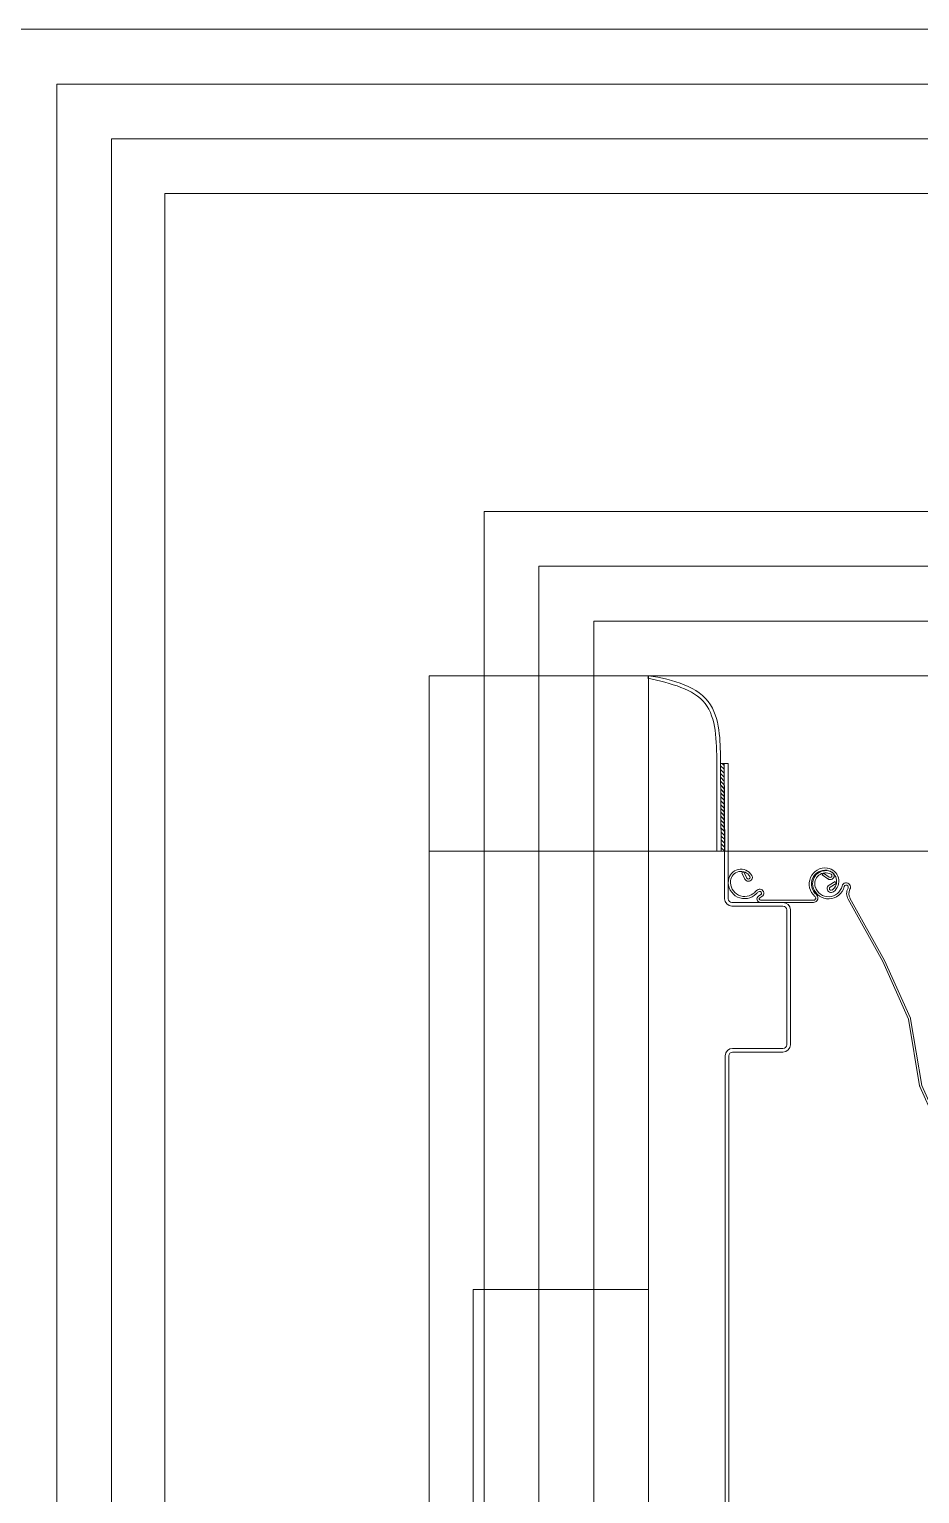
# Model space of a CAD drawing. Header units: inches. Extents: x -956 to 1409, y -1111 to 895.
# Drawn here: x -513.1 to -502.94, y -546.95 to -530.24 of the extents above; entities that cross this region are included whole.
import ezdxf

# ---------------------------------------------------------------- set-up
doc = ezdxf.new("R2010")
doc.units = ezdxf.units.IN
doc.header["$MEASUREMENT"] = 0
for name, color, linetype, lineweight in [('A-DETL-GENF', 92, 'Continuous', 13), ('A-DOOR', 31, 'Continuous', 13), ('G-IMPT', 8, 'Continuous', 9)]:
    doc.layers.add(name, color=color, linetype=linetype, lineweight=lineweight)

# ---------------------------------------------------------------- blocks, each defined once
blk = doc.blocks.new('Door-Accordion-Won-Door-FireGuard-Flat_20-60-90-180 - Door-Accordion-Won-Door-FireGuard-Flat_180-3244034-8TH FLOOR TELECOM UNDERFLOOR ROUTING PLAN')
at = {"layer": 'A-DETL-GENF', "color": 53, "lineweight": 9}
for p, q in [((-58.316, 16.375), (-32.941, 16.375)), ((-57.691, 15.75), (-57.691, -15.75)), ((-33.566, 15.75), (-57.691, 15.75)), ((-57.066, 15.125), (-57.066, -15.125)), ((-34.191, 15.125), (-57.066, 15.125)), ((-56.456, 14.5), (-56.456, -14.5)), ((-34.816, 14.5), (-56.456, 14.5)), ((-52.816, 10.875), (-34.816, 10.875)), ((-52.816, -10.875), (-52.816, 10.875)), ((-52.191, 10.25), (-34.191, 10.25)), ((-52.191, -10.25), (-52.191, 10.25)), ((-51.566, 9.625), (-33.566, 9.625)), ((-51.566, -9.625), (-51.566, 9.625)), ((-50.941, -9), (-50.941, 9)), ((-32.941, 9), (-50.941, 9))]:
    blk.add_line(p, q, dxfattribs=at)
at = {"layer": 'A-DOOR', "color": 253}
for p, q in [((-42.822, 16.375), (-58.316, 16.375)), ((-53.441, 7), (-53.441, 9)), ((-53.441, 9), (-32.941, 9)), ((-32.941, 7), (-53.441, 7)), ((-53.441, 7), (-53.441, -7))]:
    blk.add_line(p, q, dxfattribs=at)
at = {"layer": 'G-IMPT', "color": 53}
for p, q in [((-50.947, 8.975), (-50.941, 9)), ((-50.118, 7.975), (-50.078, 7.935)), ((-50.118, 7.931), (-50.078, 7.89)), ((-50.118, 7.886), (-50.077, 7.846)), ((-50.099, 8), (-50.078, 7.979)), ((-50.117, 7.841), (-50.077, 7.801)), ((-50.117, 7.797), (-50.077, 7.757)), ((-50.117, 7.752), (-50.076, 7.712)), ((-50.116, 7.708), (-50.076, 7.667)), ((-50.116, 7.663), (-50.076, 7.623)), ((-50.116, 7.619), (-50.075, 7.578)), ((-50.115, 7.574), (-50.075, 7.534)), ((-50.115, 7.53), (-50.075, 7.489)), ((-50.114, 7.485), (-50.074, 7.445)), ((-50.114, 7.44), (-50.074, 7.4)), ((-50.114, 7.396), (-50.073, 7.356)), ((-50.113, 7.351), (-50.073, 7.311)), ((-50.113, 7.307), (-50.073, 7.267)), ((-50.113, 7.262), (-50.072, 7.222)), ((-50.112, 7.218), (-50.072, 7.177)), ((-50.112, 7.173), (-50.072, 7.133)), ((-50.112, 7.129), (-50.071, 7.088)), ((-50.111, 7.084), (-50.071, 7.044)), ((-49.407, 6.416), (-49.989, 6.416)), ((-49.407, 6.374), (-49.989, 6.374)), ((-49.661, 6.505), (-49.686, 6.489)), ((-49.647, 6.484), (-49.672, 6.468)), ((-49.664, 6.441), (-49.059, 6.441)), ((-49.664, 6.416), (-49.059, 6.416)), ((-49.365, 4.793), (-49.365, 6.332)), ((-49.323, 4.793), (-49.323, 6.332)), ((-49.982, 4.751), (-49.407, 4.751)), ((-49.982, 4.709), (-49.407, 4.709)), ((-50.066, 4.667), (-50.066, -4.667)), ((-50.024, 4.667), (-50.024, -4.667)), ((-47.684, 3.953), (-47.847, 4.318))]:
    blk.add_line(p, q, dxfattribs=at)
at = {"layer": 'G-IMPT', "color": 53, "flags": 128}
for points in [[(-50.161, 8), (-50.161, 7), (-50.071, 7), (-50.111, 7.04)], [(-50.031, 6.458), (-50.031, 8), (-50.079, 8), (-50.031, 8), (-50.079, 8), (-50.119, 8), (-50.111, 7)], [(-50.071, 7), (-50.079, 8), (-50.073, 6.458)], [(-49.819, 6.693), (-49.854, 6.765), (-49.877, 6.754), (-49.842, 6.682)], [(-48.894, 6.684), (-48.96, 6.73), (-48.946, 6.75), (-48.88, 6.705)], [(-48.868, 6.591), (-48.799, 6.632), (-48.812, 6.653), (-48.881, 6.613)], [(-47.849, 4.325), (-47.976, 5.085), (-48.27, 5.743), (-48.665, 6.452)], [(-47.954, 5.096), (-48.248, 5.755), (-48.643, 6.464)], [(-47.179, 3.361), (-47.661, 3.963), (-47.824, 4.329), (-47.952, 5.09)], [(-50.941, 2), (-52.941, 2), (-52.941, 0), (-52.941, -2), (-50.941, -2)]]:
    blk.add_lwpolyline(points, dxfattribs=at)
at = {"layer": 'G-IMPT', "color": 53}
for centre, radius, start, end in [((-49.887, 6.651), 0.144, 30.7793, 173.5076), ((-49.887, 6.651), 0.119, 30.7793, 173.5076), ((-49.801, 6.702), 0.045, 205.9685, 30.7793), ((-49.801, 6.702), 0.02, 205.9685, 30.7793), ((-48.925, 6.626), 0.183, 82.7161, 230.1267), ((-48.925, 6.626), 0.158, 82.7161, 230.1267), ((-48.919, 6.629), 0.15, 61.4782, 197.6025), ((-48.919, 6.629), 0.125, 61.4782, 197.6025), ((-48.92, 6.658), 0.125, 306.5917, 82.7161), ((-48.92, 6.658), 0.15, 306.5917, 82.7161), ((-48.868, 6.721), 0.0449, 235.4258, 61.4782), ((-48.868, 6.721), 0.0199, 235.4258, 61.4782), ((-49.844, 6.646), 0.187, 173.5076, 314.7859), ((-49.844, 6.646), 0.162, 173.5076, 314.7859), ((-49.25, 6.049), 0.681, 131.6957, 134.7859), ((-49.25, 6.049), 0.656, 131.6957, 134.7859), ((-49.672, 6.522), 0.0458, 303.1578, 131.6957), ((-49.672, 6.522), 0.0208, 303.1578, 131.6957), ((-48.887, 6.639), 0.183, 197.6025, 346.637), ((-48.887, 6.639), 0.158, 197.6025, 346.637), ((-48.858, 6.574), 0.0449, 120.5393, 306.5917), ((-48.858, 6.574), 0.0199, 120.5393, 306.5917), ((-48.686, 6.591), 0.0489, 331.2941, 166.637), ((-48.686, 6.591), 0.0239, 331.2941, 166.637), ((-48.549, 6.516), 0.132, 151.2941, 209.0738), ((-48.549, 6.516), 0.107, 151.2941, 209.0738), ((-49.989, 6.458), 0.084, 180, 270), ((-49.989, 6.458), 0.042, 180, 270), ((-49.664, 6.456), 0.0397, 123.1578, 270), ((-49.664, 6.456), 0.0147, 123.1578, 270), ((-49.407, 6.332), 0.084, 0, 90), ((-49.407, 6.332), 0.042, 0, 90), ((-49.059, 6.465), 0.0239, 270, 322.9676), ((-49.059, 6.465), 0.0489, 270, 322.9676), ((-49.057, 6.467), 0.0239, 320.1457, 50.1267), ((-49.019, 6.435), 0.026, 140.1457, 142.9676), ((-49.057, 6.467), 0.0489, 320.1457, 50.1267), ((-48.271, 5.743), 0.026, 24.0738, 29.0738), ((-47.977, 5.085), 0.001, 9.5145, 24.0738), ((-47.977, 5.085), 0.026, 9.5145, 24.0738), ((-49.982, 4.667), 0.084, 90, 180), ((-49.982, 4.667), 0.042, 90, 180), ((-49.407, 4.793), 0.084, 270, 0), ((-49.407, 4.793), 0.042, 270, 0), ((-47.823, 4.329), 0.026, 189.5145, 204.0738)]:
    blk.add_arc(centre, radius, start, end, dxfattribs=at)
for points, knots in [([(-50.161, 8), (-50.164, 8.261), (-50.171, 8.789), (-50.686, 8.913), (-50.947, 8.975)], [0, 0, 0, 0, 0.697202, 1.411087, 1.411087, 1.411087, 1.411087]), ([(-50.119, 8.001), (-50.12, 8.114), (-50.121, 8.229), (-50.147, 8.46), (-50.174, 8.575), (-50.3, 8.776), (-50.409, 8.848), (-50.658, 8.949), (-50.798, 8.983), (-50.941, 9)], [0, 0, 0, 0, 0.30404, 0.30404, 0.647121, 0.647121, 1.031523, 1.031523, 1.411087, 1.411087, 1.411087, 1.411087])]:
    blk.add_open_spline(points, degree=3, knots=knots, dxfattribs=at)
blk = doc.blocks.new('18433_1 - AEO NY - CENTRAL_rvt-1-8TH FLOOR TELECOM UNDERFLOOR ROUTING PLAN')
at = {"color": 53, "lineweight": 9}
blk.add_blockref('Door-Accordion-Won-Door-FireGuard-Flat_20-60-90-180 - Door-Accordion-Won-Door-FireGuard-Flat_180-3244034-8TH FLOOR TELECOM UNDERFLOOR ROUTING PLAN', (-455.092, -546.619), dxfattribs=at)

msp = doc.modelspace()

# ---------------------------------------------------------------- block references
at = {"lineweight": 5}
msp.add_blockref('18433_1 - AEO NY - CENTRAL_rvt-1-8TH FLOOR TELECOM UNDERFLOOR ROUTING PLAN', (0, 0), dxfattribs=at)

doc.saveas('drawing.dxf')
